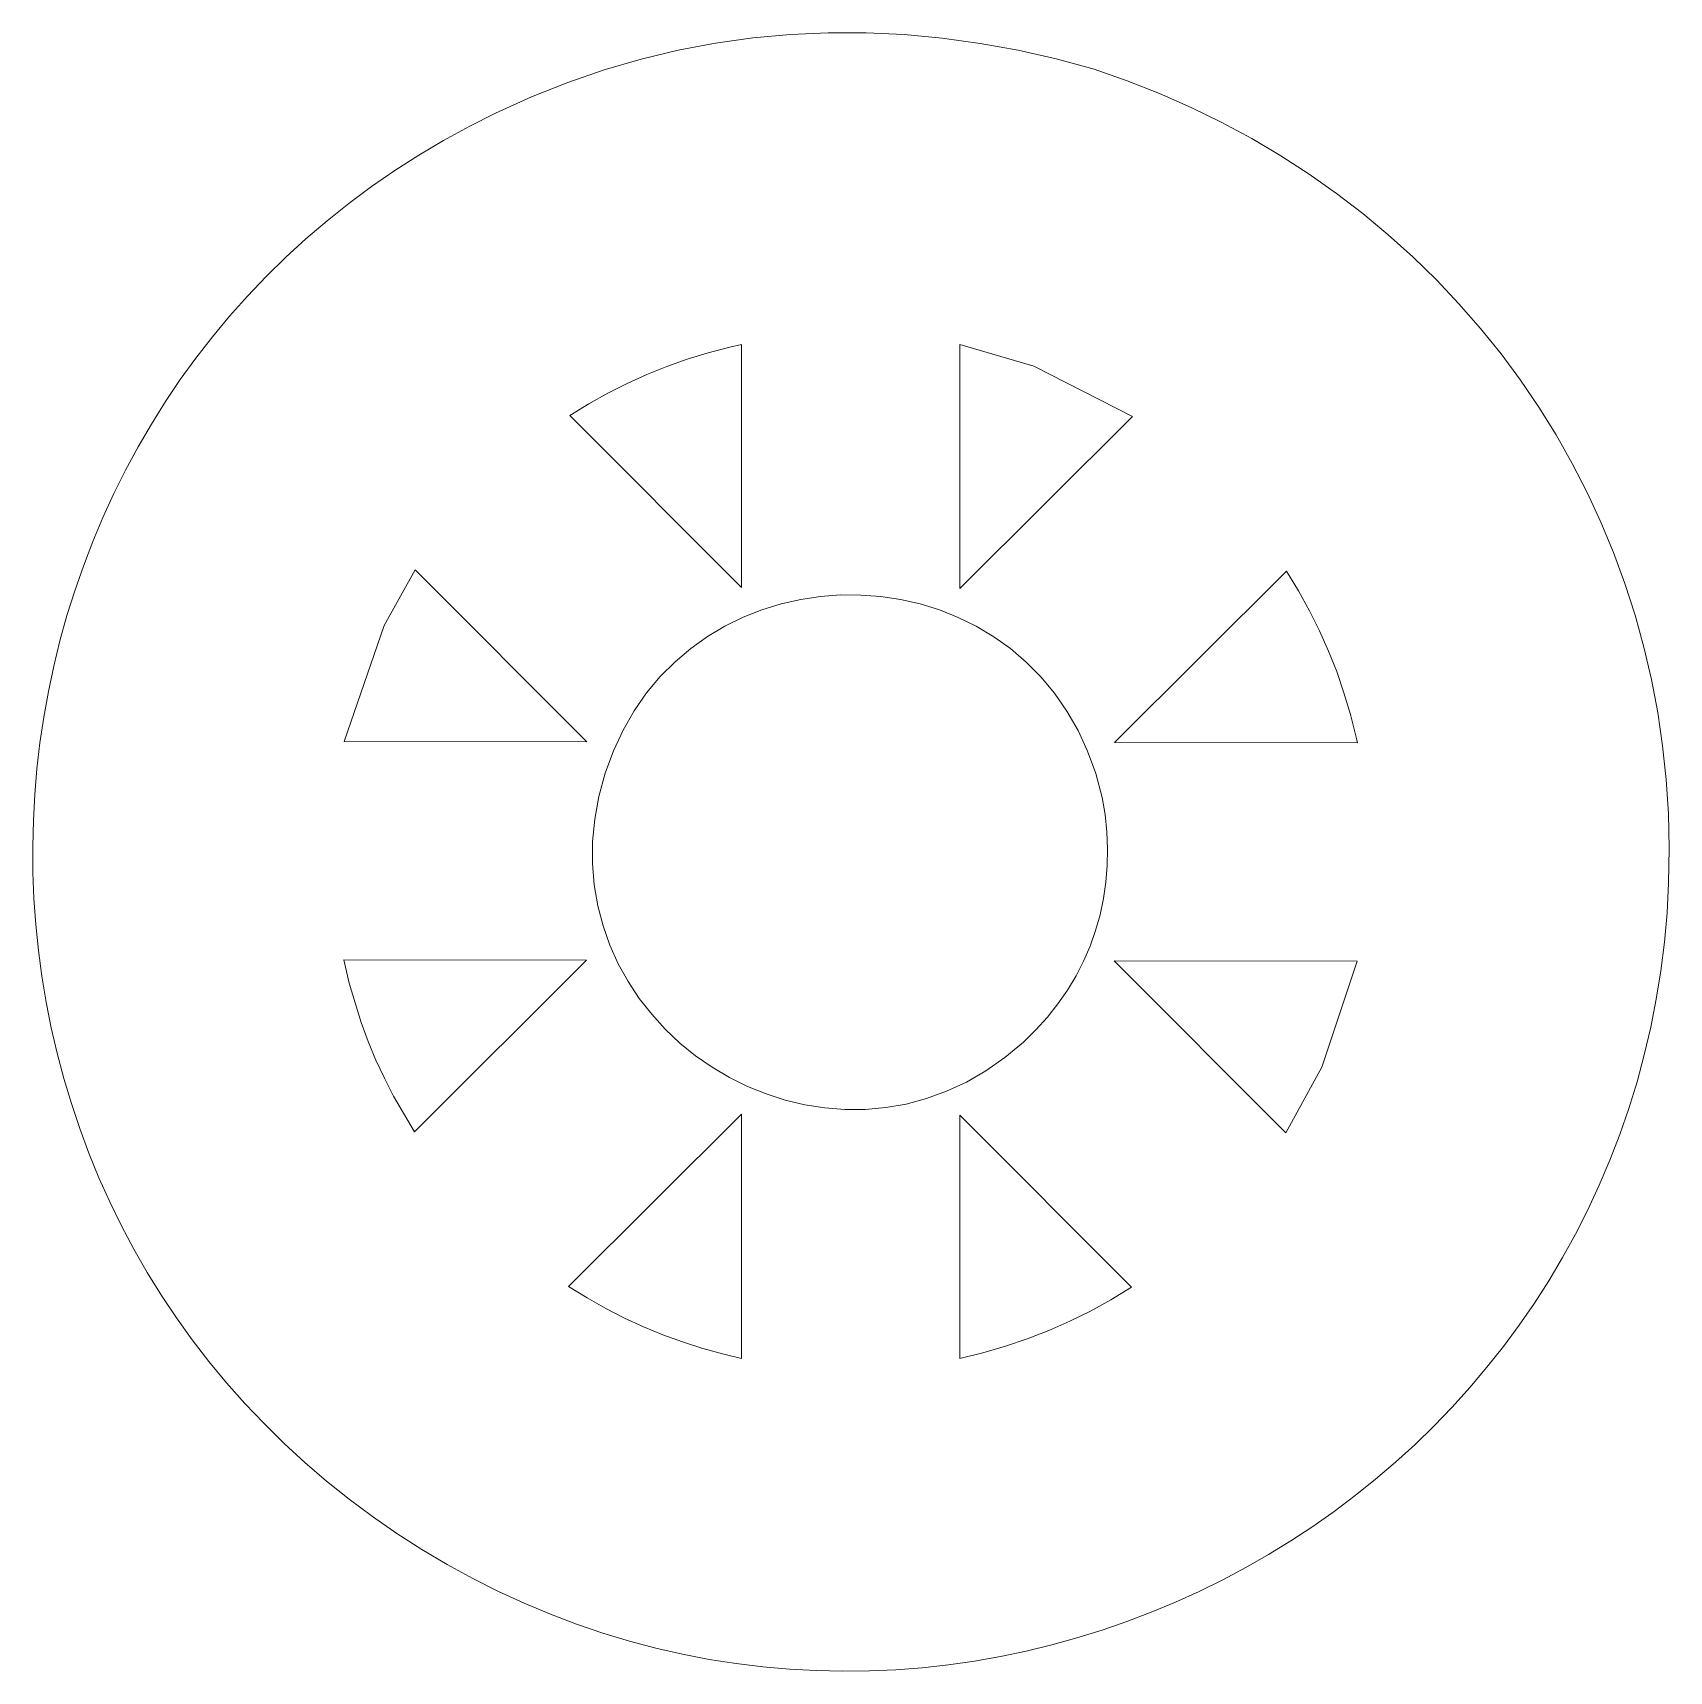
# Model space of a CAD drawing. Header units: centimetres. Extents: x -43.9 to 43.9, y -33.6 to 33.6.
# Drawn here: x 3.604 to 7.276, y -21.625 to -17.95 of the extents above; entities that cross this region are included whole.
import ezdxf

# ---------------------------------------------------------------- set-up
doc = ezdxf.new("R2010")
doc.units = ezdxf.units.CM
doc.header["$MEASUREMENT"] = 0
doc.layers.add('Camada 1', color=7, linetype='Continuous')

msp = doc.modelspace()

# ---------------------------------------------------------------- linework, layer by layer
at = {"layer": 'Camada 1', "color": 3, "lineweight": 9}
for points in [[(5.13583, -17.97364), (5.13583, -17.97364), (5.2199, -17.96181), (5.2199, -17.96181)], [(5.2199, -17.96181), (5.2199, -17.96181), (5.30434, -17.95398), (5.30434, -17.95398)], [(5.30434, -17.95398), (5.30434, -17.95398), (5.38908, -17.95012), (5.38908, -17.95012)], [(5.38908, -17.95012), (5.38908, -17.95012), (5.47407, -17.95021), (5.47407, -17.95021)], [(5.47407, -17.95021), (5.47407, -17.95021), (5.55923, -17.95422), (5.55923, -17.95422)], [(5.55923, -17.95422), (5.55923, -17.95422), (5.64449, -17.9621), (5.64449, -17.9621)], [(5.64449, -17.9621), (5.64449, -17.9621), (5.7298, -17.97383), (5.7298, -17.97383)], [(4.96906, -18.00943), (4.96906, -18.00943), (5.05219, -17.9895), (5.05219, -17.9895)], [(5.05219, -17.9895), (5.05219, -17.9895), (5.13583, -17.97364), (5.13583, -17.97364)], [(5.7298, -17.97383), (5.7298, -17.97383), (5.81509, -17.98939), (5.81509, -17.98939)], [(5.81509, -17.98939), (5.81509, -17.98939), (5.90028, -18.00874), (5.90028, -18.00874)], [(4.80454, -18.0616), (4.80454, -18.0616), (4.88648, -18.03346), (4.88648, -18.03346)], [(4.88648, -18.03346), (4.88648, -18.03346), (4.96906, -18.00943), (4.96906, -18.00943)], [(5.90028, -18.00874), (5.90028, -18.00874), (5.98533, -18.03185), (5.98533, -18.03185)], [(5.98533, -18.03185), (5.98533, -18.03185), (6.05959, -18.05783), (6.05959, -18.05783)], [(4.7233, -18.09391), (4.7233, -18.09391), (4.80454, -18.0616), (4.80454, -18.0616)], [(6.05959, -18.05783), (6.05959, -18.05783), (6.13214, -18.08645), (6.13214, -18.08645)], [(4.64281, -18.1304), (4.64281, -18.1304), (4.7233, -18.09391), (4.7233, -18.09391)], [(6.13214, -18.08645), (6.13214, -18.08645), (6.20296, -18.11766), (6.20296, -18.11766)], [(4.58367, -18.16015), (4.58367, -18.16015), (4.64281, -18.1304), (4.64281, -18.1304)], [(6.20296, -18.11766), (6.20296, -18.11766), (6.27198, -18.15139), (6.27198, -18.15139)], [(6.27198, -18.15139), (6.27198, -18.15139), (6.33915, -18.18758), (6.33915, -18.18758)], [(4.52622, -18.19155), (4.52622, -18.19155), (4.58367, -18.16015), (4.58367, -18.16015)], [(6.33915, -18.18758), (6.33915, -18.18758), (6.40444, -18.22616), (6.40444, -18.22616)], [(4.41643, -18.25913), (4.41643, -18.25913), (4.47047, -18.22456), (4.47047, -18.22456)], [(4.47047, -18.22456), (4.47047, -18.22456), (4.52622, -18.19155), (4.52622, -18.19155)], [(4.3641, -18.29521), (4.3641, -18.29521), (4.41643, -18.25913), (4.41643, -18.25913)], [(6.40444, -18.22616), (6.40444, -18.22616), (6.46777, -18.26707), (6.46777, -18.26707)], [(4.31348, -18.33274), (4.31348, -18.33274), (4.3641, -18.29521), (4.3641, -18.29521)], [(6.46777, -18.26707), (6.46777, -18.26707), (6.52911, -18.31023), (6.52911, -18.31023)], [(4.26457, -18.37168), (4.26457, -18.37168), (4.31348, -18.33274), (4.31348, -18.33274)], [(6.52911, -18.31023), (6.52911, -18.31023), (6.58842, -18.3556), (6.58842, -18.3556)], [(4.21737, -18.41199), (4.21737, -18.41199), (4.26457, -18.37168), (4.26457, -18.37168)], [(6.58842, -18.3556), (6.58842, -18.3556), (6.64563, -18.4031), (6.64563, -18.4031)], [(6.64563, -18.4031), (6.64563, -18.4031), (6.7007, -18.45267), (6.7007, -18.45267)], [(4.1719, -18.45359), (4.1719, -18.45359), (4.21737, -18.41199), (4.21737, -18.41199)], [(4.12815, -18.49645), (4.12815, -18.49645), (4.1719, -18.45359), (4.1719, -18.45359)], [(6.7007, -18.45267), (6.7007, -18.45267), (6.75358, -18.50425), (6.75358, -18.50425)], [(4.08613, -18.54054), (4.08613, -18.54054), (4.12815, -18.49645), (4.12815, -18.49645)], [(6.75358, -18.50425), (6.75358, -18.50425), (6.80422, -18.55775), (6.80422, -18.55775)], [(4.04583, -18.58577), (4.04583, -18.58577), (4.08613, -18.54054), (4.08613, -18.54054)], [(4.00728, -18.63214), (4.00728, -18.63214), (4.04583, -18.58577), (4.04583, -18.58577)], [(6.80422, -18.55775), (6.80422, -18.55775), (6.85257, -18.61314), (6.85257, -18.61314)], [(6.85257, -18.61314), (6.85257, -18.61314), (6.89857, -18.67034), (6.89857, -18.67034)], [(3.97046, -18.67955), (3.97046, -18.67955), (4.00728, -18.63214), (4.00728, -18.63214)], [(3.93539, -18.72798), (3.93539, -18.72798), (3.97046, -18.67955), (3.97046, -18.67955)], [(6.89857, -18.67034), (6.89857, -18.67034), (6.94219, -18.72928), (6.94219, -18.72928)], [(3.90206, -18.77738), (3.90206, -18.77738), (3.93539, -18.72798), (3.93539, -18.72798)], [(6.94219, -18.72928), (6.94219, -18.72928), (6.98336, -18.78991), (6.98336, -18.78991)], [(3.87047, -18.82768), (3.87047, -18.82768), (3.90206, -18.77738), (3.90206, -18.77738)], [(6.98336, -18.78991), (6.98336, -18.78991), (7.02205, -18.85214), (7.02205, -18.85214)], [(3.84064, -18.87886), (3.84064, -18.87886), (3.87047, -18.82768), (3.87047, -18.82768)], [(3.81256, -18.93085), (3.81256, -18.93085), (3.84064, -18.87886), (3.84064, -18.87886)], [(7.02205, -18.85214), (7.02205, -18.85214), (7.0582, -18.91594), (7.0582, -18.91594)], [(7.0582, -18.91594), (7.0582, -18.91594), (7.09177, -18.98122), (7.09177, -18.98122)], [(3.78625, -18.9836), (3.78625, -18.9836), (3.81256, -18.93085), (3.81256, -18.93085)], [(3.76169, -19.03708), (3.76169, -19.03708), (3.78625, -18.9836), (3.78625, -18.9836)], [(7.09177, -18.98122), (7.09177, -18.98122), (7.12269, -19.04792), (7.12269, -19.04792)], [(3.7389, -19.09121), (3.7389, -19.09121), (3.76169, -19.03708), (3.76169, -19.03708)], [(7.12269, -19.04792), (7.12269, -19.04792), (7.15092, -19.11598), (7.15092, -19.11598)], [(3.71787, -19.14598), (3.71787, -19.14598), (3.7389, -19.09121), (3.7389, -19.09121)], [(7.15092, -19.11598), (7.15092, -19.11598), (7.17643, -19.18533), (7.17643, -19.18533)], [(3.69862, -19.20131), (3.69862, -19.20131), (3.71787, -19.14598), (3.71787, -19.14598)], [(3.68115, -19.25716), (3.68115, -19.25716), (3.69862, -19.20131), (3.69862, -19.20131)], [(7.17643, -19.18533), (7.17643, -19.18533), (7.19914, -19.25591), (7.19914, -19.25591)], [(3.66545, -19.31348), (3.66545, -19.31348), (3.68115, -19.25716), (3.68115, -19.25716)], [(7.19914, -19.25591), (7.19914, -19.25591), (7.21902, -19.32766), (7.21902, -19.32766)], [(3.65154, -19.37023), (3.65154, -19.37023), (3.66545, -19.31348), (3.66545, -19.31348)], [(7.21902, -19.32766), (7.21902, -19.32766), (7.23601, -19.40051), (7.23601, -19.40051)], [(3.63941, -19.42734), (3.63941, -19.42734), (3.65154, -19.37023), (3.65154, -19.37023)], [(7.23601, -19.40051), (7.23601, -19.40051), (7.25006, -19.47438), (7.25006, -19.47438)], [(3.62907, -19.48478), (3.62907, -19.48478), (3.63941, -19.42734), (3.63941, -19.42734)], [(3.62053, -19.5425), (3.62053, -19.5425), (3.62907, -19.48478), (3.62907, -19.48478)], [(7.25006, -19.47438), (7.25006, -19.47438), (7.26113, -19.54923), (7.26113, -19.54923)], [(3.61378, -19.60044), (3.61378, -19.60044), (3.62053, -19.5425), (3.62053, -19.5425)], [(7.26113, -19.54923), (7.26113, -19.54923), (7.26916, -19.62499), (7.26916, -19.62499)], [(3.60883, -19.65855), (3.60883, -19.65855), (3.61378, -19.60044), (3.61378, -19.60044)], [(7.26916, -19.62499), (7.26916, -19.62499), (7.27411, -19.70159), (7.27411, -19.70159)], [(3.60569, -19.71679), (3.60569, -19.71679), (3.60883, -19.65855), (3.60883, -19.65855)], [(3.60434, -19.7751), (3.60434, -19.7751), (3.60569, -19.71679), (3.60569, -19.71679)], [(7.27411, -19.70159), (7.27411, -19.70159), (7.27593, -19.77896), (7.27593, -19.77896)], [(3.60482, -19.83344), (3.60482, -19.83344), (3.60434, -19.7751), (3.60434, -19.7751)], [(7.27593, -19.77896), (7.27593, -19.77896), (7.27456, -19.85705), (7.27456, -19.85705)], [(3.6071, -19.89175), (3.6071, -19.89175), (3.60482, -19.83344), (3.60482, -19.83344)], [(7.27456, -19.85705), (7.27456, -19.85705), (7.2709, -19.92356), (7.2709, -19.92356)], [(3.6112, -19.95), (3.6112, -19.95), (3.6071, -19.89175), (3.6071, -19.89175)], [(3.61712, -20.00813), (3.61712, -20.00813), (3.6112, -19.95), (3.6112, -19.95)], [(7.2709, -19.92356), (7.2709, -19.92356), (7.265, -19.98916), (7.265, -19.98916)], [(3.62487, -20.06609), (3.62487, -20.06609), (3.61712, -20.00813), (3.61712, -20.00813)], [(7.265, -19.98916), (7.265, -19.98916), (7.25691, -20.05383), (7.25691, -20.05383)], [(7.25691, -20.05383), (7.25691, -20.05383), (7.24667, -20.11754), (7.24667, -20.11754)], [(3.63445, -20.12381), (3.63445, -20.12381), (3.62487, -20.06609), (3.62487, -20.06609)], [(3.64585, -20.18129), (3.64585, -20.18129), (3.63445, -20.12381), (3.63445, -20.12381)], [(7.24667, -20.11754), (7.24667, -20.11754), (7.23435, -20.18028), (7.23435, -20.18028)], [(3.65908, -20.23843), (3.65908, -20.23843), (3.64585, -20.18129), (3.64585, -20.18129)], [(7.23435, -20.18028), (7.23435, -20.18028), (7.21998, -20.24202), (7.21998, -20.24202)], [(3.67416, -20.29521), (3.67416, -20.29521), (3.65908, -20.23843), (3.65908, -20.23843)], [(7.21998, -20.24202), (7.21998, -20.24202), (7.20359, -20.30273), (7.20359, -20.30273)], [(3.69108, -20.35158), (3.69108, -20.35158), (3.67416, -20.29521), (3.67416, -20.29521)], [(7.20359, -20.30273), (7.20359, -20.30273), (7.18526, -20.36238), (7.18526, -20.36238)], [(3.70984, -20.40747), (3.70984, -20.40747), (3.69108, -20.35158), (3.69108, -20.35158)], [(7.18526, -20.36238), (7.18526, -20.36238), (7.16499, -20.42098), (7.16499, -20.42098)], [(3.73045, -20.46286), (3.73045, -20.46286), (3.70984, -20.40747), (3.70984, -20.40747)], [(7.16499, -20.42098), (7.16499, -20.42098), (7.14287, -20.47847), (7.14287, -20.47847)], [(3.75291, -20.51767), (3.75291, -20.51767), (3.73045, -20.46286), (3.73045, -20.46286)], [(7.14287, -20.47847), (7.14287, -20.47847), (7.11891, -20.53485), (7.11891, -20.53485)], [(3.77723, -20.57187), (3.77723, -20.57187), (3.75291, -20.51767), (3.75291, -20.51767)], [(7.11891, -20.53485), (7.11891, -20.53485), (7.09317, -20.59009), (7.09317, -20.59009)], [(3.80341, -20.62541), (3.80341, -20.62541), (3.77723, -20.57187), (3.77723, -20.57187)], [(7.09317, -20.59009), (7.09317, -20.59009), (7.06571, -20.64416), (7.06571, -20.64416)], [(3.83144, -20.67823), (3.83144, -20.67823), (3.80341, -20.62541), (3.80341, -20.62541)], [(7.06571, -20.64416), (7.06571, -20.64416), (7.03655, -20.69705), (7.03655, -20.69705)], [(3.86134, -20.7303), (3.86134, -20.7303), (3.83144, -20.67823), (3.83144, -20.67823)], [(7.03655, -20.69705), (7.03655, -20.69705), (7.00576, -20.74872), (7.00576, -20.74872)], [(3.89311, -20.78155), (3.89311, -20.78155), (3.86134, -20.7303), (3.86134, -20.7303)], [(7.00576, -20.74872), (7.00576, -20.74872), (6.97335, -20.79916), (6.97335, -20.79916)], [(3.92675, -20.83193), (3.92675, -20.83193), (3.89311, -20.78155), (3.89311, -20.78155)], [(3.96227, -20.88141), (3.96227, -20.88141), (3.92675, -20.83193), (3.92675, -20.83193)], [(6.97335, -20.79916), (6.97335, -20.79916), (6.93939, -20.84834), (6.93939, -20.84834)], [(6.93939, -20.84834), (6.93939, -20.84834), (6.90393, -20.89625), (6.90393, -20.89625)], [(3.99966, -20.92994), (3.99966, -20.92994), (3.96227, -20.88141), (3.96227, -20.88141)], [(6.90393, -20.89625), (6.90393, -20.89625), (6.86699, -20.94285), (6.86699, -20.94285)], [(4.03894, -20.97745), (4.03894, -20.97745), (3.99966, -20.92994), (3.99966, -20.92994)], [(6.86699, -20.94285), (6.86699, -20.94285), (6.82865, -20.98813), (6.82865, -20.98813)], [(4.08011, -21.02391), (4.08011, -21.02391), (4.03894, -20.97745), (4.03894, -20.97745)], [(6.82865, -20.98813), (6.82865, -20.98813), (6.78893, -21.03206), (6.78893, -21.03206)], [(4.12316, -21.06924), (4.12316, -21.06924), (4.08011, -21.02391), (4.08011, -21.02391)], [(6.78893, -21.03206), (6.78893, -21.03206), (6.74787, -21.07461), (6.74787, -21.07461)], [(4.16811, -21.11344), (4.16811, -21.11344), (4.12316, -21.06924), (4.12316, -21.06924)], [(6.74787, -21.07461), (6.74787, -21.07461), (6.70553, -21.11577), (6.70553, -21.11577)], [(4.21496, -21.15642), (4.21496, -21.15642), (4.16811, -21.11344), (4.16811, -21.11344)], [(6.70553, -21.11577), (6.70553, -21.11577), (6.66196, -21.15551), (6.66196, -21.15551)], [(4.2637, -21.19815), (4.2637, -21.19815), (4.21496, -21.15642), (4.21496, -21.15642)], [(6.66196, -21.15551), (6.66196, -21.15551), (6.6172, -21.1938), (6.6172, -21.1938)], [(4.31433, -21.23857), (4.31433, -21.23857), (4.2637, -21.19815), (4.2637, -21.19815)], [(6.6172, -21.1938), (6.6172, -21.1938), (6.57127, -21.23063), (6.57127, -21.23063)], [(6.57127, -21.23063), (6.57127, -21.23063), (6.52426, -21.26598), (6.52426, -21.26598)], [(4.3669, -21.27764), (4.3669, -21.27764), (4.31433, -21.23857), (4.31433, -21.23857)], [(6.52426, -21.26598), (6.52426, -21.26598), (6.47618, -21.29981), (6.47618, -21.29981)], [(4.42135, -21.3153), (4.42135, -21.3153), (4.3669, -21.27764), (4.3669, -21.27764)], [(6.47618, -21.29981), (6.47618, -21.29981), (6.42709, -21.3321), (6.42709, -21.3321)], [(4.47747, -21.35133), (4.47747, -21.35133), (4.42135, -21.3153), (4.42135, -21.3153)], [(6.42709, -21.3321), (6.42709, -21.3321), (6.37703, -21.36284), (6.37703, -21.36284)], [(4.53415, -21.38502), (4.53415, -21.38502), (4.47747, -21.35133), (4.47747, -21.35133)], [(6.37703, -21.36284), (6.37703, -21.36284), (6.32605, -21.392), (6.32605, -21.392)], [(4.59135, -21.41638), (4.59135, -21.41638), (4.53415, -21.38502), (4.53415, -21.38502)], [(4.64904, -21.44545), (4.64904, -21.44545), (4.59135, -21.41638), (4.59135, -21.41638)], [(6.27419, -21.41954), (6.27419, -21.41954), (6.2215, -21.44547), (6.2215, -21.44547)], [(6.32605, -21.392), (6.32605, -21.392), (6.27419, -21.41954), (6.27419, -21.41954)], [(4.70715, -21.47224), (4.70715, -21.47224), (4.64904, -21.44545), (4.64904, -21.44545)], [(6.2215, -21.44547), (6.2215, -21.44547), (6.16802, -21.46975), (6.16802, -21.46975)], [(4.76565, -21.49676), (4.76565, -21.49676), (4.70715, -21.47224), (4.70715, -21.47224)], [(6.1138, -21.49235), (6.1138, -21.49235), (6.05888, -21.51325), (6.05888, -21.51325)], [(6.16802, -21.46975), (6.16802, -21.46975), (6.1138, -21.49235), (6.1138, -21.49235)], [(4.82449, -21.51906), (4.82449, -21.51906), (4.76565, -21.49676), (4.76565, -21.49676)], [(4.88363, -21.53916), (4.88363, -21.53916), (4.82449, -21.51906), (4.82449, -21.51906)], [(6.05888, -21.51325), (6.05888, -21.51325), (6.00331, -21.53243), (6.00331, -21.53243)], [(4.94301, -21.55707), (4.94301, -21.55707), (4.88363, -21.53916), (4.88363, -21.53916)], [(5.00259, -21.57283), (5.00259, -21.57283), (4.94301, -21.55707), (4.94301, -21.55707)], [(5.8904, -21.56553), (5.8904, -21.56553), (5.83314, -21.57942), (5.83314, -21.57942)], [(5.94714, -21.54986), (5.94714, -21.54986), (5.8904, -21.56553), (5.8904, -21.56553)], [(6.00331, -21.53243), (6.00331, -21.53243), (5.94714, -21.54986), (5.94714, -21.54986)], [(5.06234, -21.58644), (5.06234, -21.58644), (5.00259, -21.57283), (5.00259, -21.57283)], [(5.12221, -21.59794), (5.12221, -21.59794), (5.06234, -21.58644), (5.06234, -21.58644)], [(5.18215, -21.60734), (5.18215, -21.60734), (5.12221, -21.59794), (5.12221, -21.59794)], [(5.71727, -21.60172), (5.71727, -21.60172), (5.65874, -21.61009), (5.65874, -21.61009)], [(5.77541, -21.59149), (5.77541, -21.59149), (5.71727, -21.60172), (5.71727, -21.60172)], [(5.83314, -21.57942), (5.83314, -21.57942), (5.77541, -21.59149), (5.77541, -21.59149)], [(5.2421, -21.61468), (5.2421, -21.61468), (5.18215, -21.60734), (5.18215, -21.60734)], [(5.30204, -21.61998), (5.30204, -21.61998), (5.2421, -21.61468), (5.2421, -21.61468)], [(5.36193, -21.62325), (5.36193, -21.62325), (5.30204, -21.61998), (5.30204, -21.61998)], [(5.42169, -21.62452), (5.42169, -21.62452), (5.36193, -21.62325), (5.36193, -21.62325)], [(5.48129, -21.62382), (5.48129, -21.62382), (5.42169, -21.62452), (5.42169, -21.62452)], [(5.5407, -21.62117), (5.5407, -21.62117), (5.48129, -21.62382), (5.48129, -21.62382)], [(5.59987, -21.61658), (5.59987, -21.61658), (5.5407, -21.62117), (5.5407, -21.62117)], [(5.65874, -21.61009), (5.65874, -21.61009), (5.59987, -21.61658), (5.59987, -21.61658)]]:
    msp.add_open_spline(points, degree=3, dxfattribs=at)
at = {"layer": 'Camada 1', "lineweight": 9}
for points in [[(5.11982, -18.66796), (5.11982, -18.66796), (5.16825, -18.65519), (5.16825, -18.65519)], [(5.16825, -18.65519), (5.16825, -18.65519), (5.19425, -18.6493), (5.19425, -18.6493)], [(5.19425, -18.6493), (5.19425, -18.6493), (5.19425, -19.19433), (5.19425, -19.19433)], [(5.684, -19.19653), (5.684, -19.19653), (5.684, -18.6493), (5.684, -18.6493)], [(5.684, -18.6493), (5.684, -18.6493), (5.84998, -18.69813), (5.84998, -18.69813)], [(4.98216, -18.71665), (4.98216, -18.71665), (5.02696, -18.69861), (5.02696, -18.69861)], [(5.02696, -18.69861), (5.02696, -18.69861), (5.07278, -18.6824), (5.07278, -18.6824)], [(5.07278, -18.6824), (5.07278, -18.6824), (5.11982, -18.66796), (5.11982, -18.66796)], [(5.84998, -18.69813), (5.84998, -18.69813), (6.07165, -18.8104), (6.07165, -18.8104)], [(4.8948, -18.75854), (4.8948, -18.75854), (4.93817, -18.73659), (4.93817, -18.73659)], [(4.93817, -18.73659), (4.93817, -18.73659), (4.98216, -18.71665), (4.98216, -18.71665)], [(4.85187, -18.78255), (4.85187, -18.78255), (4.8948, -18.75854), (4.8948, -18.75854)], [(4.80916, -18.80872), (4.80916, -18.80872), (4.85187, -18.78255), (4.85187, -18.78255)], [(5.19425, -19.19433), (5.19425, -19.19433), (4.80916, -18.80872), (4.80916, -18.80872)], [(6.07165, -18.8104), (6.07165, -18.8104), (5.684, -19.19653), (5.684, -19.19653)], [(4.39262, -19.279), (4.39262, -19.279), (4.46264, -19.15481), (4.46264, -19.15481)], [(4.46264, -19.15481), (4.46264, -19.15481), (4.84774, -19.5404), (4.84774, -19.5404)], [(6.03117, -19.54196), (6.03117, -19.54196), (6.4173, -19.15735), (6.4173, -19.15735)], [(6.4173, -19.15735), (6.4173, -19.15735), (6.44441, -19.20193), (6.44441, -19.20193)], [(5.37187, -19.21426), (5.37187, -19.21426), (5.32731, -19.22089), (5.32731, -19.22089)], [(5.4168, -19.21095), (5.4168, -19.21095), (5.37187, -19.21426), (5.37187, -19.21426)], [(5.46183, -19.21099), (5.46183, -19.21099), (5.4168, -19.21095), (5.4168, -19.21095)], [(5.50674, -19.21436), (5.50674, -19.21436), (5.46183, -19.21099), (5.46183, -19.21099)], [(5.55129, -19.22106), (5.55129, -19.22106), (5.50674, -19.21436), (5.50674, -19.21436)], [(6.44441, -19.20193), (6.44441, -19.20193), (6.4691, -19.24647), (6.4691, -19.24647)], [(5.24021, -19.24417), (5.24021, -19.24417), (5.19815, -19.2608), (5.19815, -19.2608)], [(5.28334, -19.23086), (5.28334, -19.23086), (5.24021, -19.24417), (5.24021, -19.24417)], [(5.32731, -19.22089), (5.32731, -19.22089), (5.28334, -19.23086), (5.28334, -19.23086)], [(5.59525, -19.2311), (5.59525, -19.2311), (5.55129, -19.22106), (5.55129, -19.22106)], [(5.63836, -19.24446), (5.63836, -19.24446), (5.59525, -19.2311), (5.59525, -19.2311)], [(5.68041, -19.26117), (5.68041, -19.26117), (5.63836, -19.24446), (5.63836, -19.24446)], [(6.4691, -19.24647), (6.4691, -19.24647), (6.49152, -19.29125), (6.49152, -19.29125)], [(4.30269, -19.53969), (4.30269, -19.53969), (4.39262, -19.279), (4.39262, -19.279)], [(5.15739, -19.28077), (5.15739, -19.28077), (5.11818, -19.30408), (5.11818, -19.30408)], [(5.19815, -19.2608), (5.19815, -19.2608), (5.15739, -19.28077), (5.15739, -19.28077)], [(5.72114, -19.28121), (5.72114, -19.28121), (5.68041, -19.26117), (5.68041, -19.26117)], [(5.76033, -19.30458), (5.76033, -19.30458), (5.72114, -19.28121), (5.72114, -19.28121)], [(5.11818, -19.30408), (5.11818, -19.30408), (5.08075, -19.33073), (5.08075, -19.33073)], [(5.7977, -19.33129), (5.7977, -19.33129), (5.76033, -19.30458), (5.76033, -19.30458)], [(6.49152, -19.29125), (6.49152, -19.29125), (6.51176, -19.33659), (6.51176, -19.33659)], [(5.04535, -19.3607), (5.04535, -19.3607), (5.01222, -19.39401), (5.01222, -19.39401)], [(5.08075, -19.33073), (5.08075, -19.33073), (5.04535, -19.3607), (5.04535, -19.3607)], [(5.83307, -19.36132), (5.83307, -19.36132), (5.7977, -19.33129), (5.7977, -19.33129)], [(5.86616, -19.39469), (5.86616, -19.39469), (5.83307, -19.36132), (5.83307, -19.36132)], [(6.51176, -19.33659), (6.51176, -19.33659), (6.52995, -19.38279), (6.52995, -19.38279)], [(5.01222, -19.39401), (5.01222, -19.39401), (4.98158, -19.43066), (4.98158, -19.43066)], [(5.89675, -19.43139), (5.89675, -19.43139), (5.86616, -19.39469), (5.86616, -19.39469)], [(6.52995, -19.38279), (6.52995, -19.38279), (6.5462, -19.43016), (6.5462, -19.43016)], [(4.98158, -19.43066), (4.98158, -19.43066), (4.95368, -19.47065), (4.95368, -19.47065)], [(5.92459, -19.47143), (5.92459, -19.47143), (5.89675, -19.43139), (5.89675, -19.43139)], [(6.5462, -19.43016), (6.5462, -19.43016), (6.56064, -19.47901), (6.56064, -19.47901)], [(4.95368, -19.47065), (4.95368, -19.47065), (4.92877, -19.51396), (4.92877, -19.51396)], [(5.94946, -19.5148), (5.94946, -19.5148), (5.92459, -19.47143), (5.92459, -19.47143)], [(6.56064, -19.47901), (6.56064, -19.47901), (6.57336, -19.52965), (6.57336, -19.52965)], [(4.84774, -19.5404), (4.84774, -19.5404), (4.30269, -19.53969), (4.30269, -19.53969)], [(4.92877, -19.51396), (4.92877, -19.51396), (4.90706, -19.56062), (4.90706, -19.56062)], [(5.97111, -19.5615), (5.97111, -19.5615), (5.94946, -19.5148), (5.94946, -19.5148)], [(6.57621, -19.54268), (6.57621, -19.54268), (6.03117, -19.54196), (6.03117, -19.54196)], [(6.57336, -19.52965), (6.57336, -19.52965), (6.57621, -19.54268), (6.57621, -19.54268)], [(4.90706, -19.56062), (4.90706, -19.56062), (4.88881, -19.61061), (4.88881, -19.61061)], [(5.98929, -19.61153), (5.98929, -19.61153), (5.97111, -19.5615), (5.97111, -19.5615)], [(4.88881, -19.61061), (4.88881, -19.61061), (4.87461, -19.66265), (4.87461, -19.66265)], [(6.00378, -19.6649), (6.00378, -19.6649), (5.98929, -19.61153), (5.98929, -19.61153)], [(4.87461, -19.66265), (4.87461, -19.66265), (4.86524, -19.71386), (4.86524, -19.71386)], [(6.01011, -19.70355), (6.01011, -19.70355), (6.00378, -19.6649), (6.00378, -19.6649)], [(4.86524, -19.71386), (4.86524, -19.71386), (4.86052, -19.7641), (4.86052, -19.7641)], [(6.01407, -19.74197), (6.01407, -19.74197), (6.01011, -19.70355), (6.01011, -19.70355)], [(4.86052, -19.7641), (4.86052, -19.7641), (4.86022, -19.81325), (4.86022, -19.81325)], [(6.01569, -19.78009), (6.01569, -19.78009), (6.01407, -19.74197), (6.01407, -19.74197)], [(6.01496, -19.81783), (6.01496, -19.81783), (6.01569, -19.78009), (6.01569, -19.78009)], [(4.86022, -19.81325), (4.86022, -19.81325), (4.86415, -19.86117), (4.86415, -19.86117)], [(6.0119, -19.85511), (6.0119, -19.85511), (6.01496, -19.81783), (6.01496, -19.81783)], [(4.86415, -19.86117), (4.86415, -19.86117), (4.87211, -19.90773), (4.87211, -19.90773)], [(6.00651, -19.89186), (6.00651, -19.89186), (6.0119, -19.85511), (6.0119, -19.85511)], [(4.87211, -19.90773), (4.87211, -19.90773), (4.88388, -19.9528), (4.88388, -19.9528)], [(5.99883, -19.92801), (5.99883, -19.92801), (6.00651, -19.89186), (6.00651, -19.89186)], [(5.98882, -19.96347), (5.98882, -19.96347), (5.99883, -19.92801), (5.99883, -19.92801)], [(4.88388, -19.9528), (4.88388, -19.9528), (4.89928, -19.99626), (4.89928, -19.99626)], [(5.97652, -19.99817), (5.97652, -19.99817), (5.98882, -19.96347), (5.98882, -19.96347)], [(4.89928, -19.99626), (4.89928, -19.99626), (4.91809, -20.03795), (4.91809, -20.03795)], [(5.96194, -20.03204), (5.96194, -20.03204), (5.97652, -19.99817), (5.97652, -19.99817)], [(4.31433, -20.08122), (4.31433, -20.08122), (4.30204, -20.02942), (4.30204, -20.02942)], [(4.30204, -20.02942), (4.30204, -20.02942), (4.84708, -20.03015), (4.84708, -20.03015)], [(4.84708, -20.03015), (4.84708, -20.03015), (4.46096, -20.41476), (4.46096, -20.41476)], [(4.91809, -20.03795), (4.91809, -20.03795), (4.94012, -20.07778), (4.94012, -20.07778)], [(5.94507, -20.065), (5.94507, -20.065), (5.96194, -20.03204), (5.96194, -20.03204)], [(6.41562, -20.4173), (6.41562, -20.4173), (6.03053, -20.03171), (6.03053, -20.03171)], [(6.03053, -20.03171), (6.03053, -20.03171), (6.57557, -20.03242), (6.57557, -20.03242)], [(6.57557, -20.03242), (6.57557, -20.03242), (6.49675, -20.26954), (6.49675, -20.26954)], [(4.34148, -20.16997), (4.34148, -20.16997), (4.31433, -20.08122), (4.31433, -20.08122)], [(4.94012, -20.07778), (4.94012, -20.07778), (4.96514, -20.11559), (4.96514, -20.11559)], [(5.90455, -20.1279), (5.90455, -20.1279), (5.92594, -20.09698), (5.92594, -20.09698)], [(5.92594, -20.09698), (5.92594, -20.09698), (5.94507, -20.065), (5.94507, -20.065)], [(4.96514, -20.11559), (4.96514, -20.11559), (4.99299, -20.15127), (4.99299, -20.15127)], [(5.88091, -20.15767), (5.88091, -20.15767), (5.90455, -20.1279), (5.90455, -20.1279)], [(4.35716, -20.21239), (4.35716, -20.21239), (4.34148, -20.16997), (4.34148, -20.16997)], [(4.99299, -20.15127), (4.99299, -20.15127), (5.02344, -20.18466), (5.02344, -20.18466)], [(5.85503, -20.18624), (5.85503, -20.18624), (5.88091, -20.15767), (5.88091, -20.15767)], [(5.02344, -20.18466), (5.02344, -20.18466), (5.05629, -20.21566), (5.05629, -20.21566)], [(5.82692, -20.21352), (5.82692, -20.21352), (5.85503, -20.18624), (5.85503, -20.18624)], [(4.37438, -20.25382), (4.37438, -20.25382), (4.35716, -20.21239), (4.35716, -20.21239)], [(5.05629, -20.21566), (5.05629, -20.21566), (5.09133, -20.24411), (5.09133, -20.24411)], [(5.09133, -20.24411), (5.09133, -20.24411), (5.12838, -20.26991), (5.12838, -20.26991)], [(5.78554, -20.24813), (5.78554, -20.24813), (5.82692, -20.21352), (5.82692, -20.21352)], [(4.39327, -20.29453), (4.39327, -20.29453), (4.37438, -20.25382), (4.37438, -20.25382)], [(5.12838, -20.26991), (5.12838, -20.26991), (5.16722, -20.2929), (5.16722, -20.2929)], [(5.69923, -20.30324), (5.69923, -20.30324), (5.7429, -20.278), (5.7429, -20.278)], [(5.7429, -20.278), (5.7429, -20.278), (5.78554, -20.24813), (5.78554, -20.24813)], [(6.49675, -20.26954), (6.49675, -20.26954), (6.41562, -20.4173), (6.41562, -20.4173)], [(4.41392, -20.33476), (4.41392, -20.33476), (4.39327, -20.29453), (4.39327, -20.29453)], [(5.16722, -20.2929), (5.16722, -20.2929), (5.20764, -20.31298), (5.20764, -20.31298)], [(5.20764, -20.31298), (5.20764, -20.31298), (5.24946, -20.32999), (5.24946, -20.32999)], [(5.6547, -20.32398), (5.6547, -20.32398), (5.69923, -20.30324), (5.69923, -20.30324)], [(4.46096, -20.41476), (4.46096, -20.41476), (4.41392, -20.33476), (4.41392, -20.33476)], [(5.24946, -20.32999), (5.24946, -20.32999), (5.29245, -20.34382), (5.29245, -20.34382)], [(5.29245, -20.34382), (5.29245, -20.34382), (5.33642, -20.35433), (5.33642, -20.35433)], [(5.33642, -20.35433), (5.33642, -20.35433), (5.38118, -20.36138), (5.38118, -20.36138)], [(5.5181, -20.36056), (5.5181, -20.36056), (5.56394, -20.35252), (5.56394, -20.35252)], [(5.56394, -20.35252), (5.56394, -20.35252), (5.60954, -20.34037), (5.60954, -20.34037)], [(5.60954, -20.34037), (5.60954, -20.34037), (5.6547, -20.32398), (5.6547, -20.32398)], [(4.8066, -20.7617), (4.8066, -20.7617), (5.19425, -20.37558), (5.19425, -20.37558)], [(5.19425, -20.37558), (5.19425, -20.37558), (5.19425, -20.92282), (5.19425, -20.92282)], [(5.38118, -20.36138), (5.38118, -20.36138), (5.42652, -20.36487), (5.42652, -20.36487)], [(5.42652, -20.36487), (5.42652, -20.36487), (5.47223, -20.36463), (5.47223, -20.36463)], [(5.47223, -20.36463), (5.47223, -20.36463), (5.5181, -20.36056), (5.5181, -20.36056)], [(5.684, -20.37777), (5.684, -20.37777), (6.06909, -20.76338), (6.06909, -20.76338)], [(5.684, -20.92282), (5.684, -20.92282), (5.684, -20.37777), (5.684, -20.37777)], [(4.84825, -20.78737), (4.84825, -20.78737), (4.8066, -20.7617), (4.8066, -20.7617)], [(4.88995, -20.81093), (4.88995, -20.81093), (4.84825, -20.78737), (4.84825, -20.78737)], [(6.02346, -20.79126), (6.02346, -20.79126), (5.9775, -20.8167), (5.9775, -20.8167)], [(6.06909, -20.76338), (6.06909, -20.76338), (6.02346, -20.79126), (6.02346, -20.79126)], [(4.93195, -20.83249), (4.93195, -20.83249), (4.88995, -20.81093), (4.88995, -20.81093)], [(4.97451, -20.85215), (4.97451, -20.85215), (4.93195, -20.83249), (4.93195, -20.83249)], [(5.9775, -20.8167), (5.9775, -20.8167), (5.93102, -20.83981), (5.93102, -20.83981)], [(5.01785, -20.87), (5.01785, -20.87), (4.97451, -20.85215), (4.97451, -20.85215)], [(5.06222, -20.88614), (5.06222, -20.88614), (5.01785, -20.87), (5.01785, -20.87)], [(5.88382, -20.86064), (5.88382, -20.86064), (5.83571, -20.87927), (5.83571, -20.87927)], [(5.93102, -20.83981), (5.93102, -20.83981), (5.88382, -20.86064), (5.88382, -20.86064)], [(5.10788, -20.90067), (5.10788, -20.90067), (5.06222, -20.88614), (5.06222, -20.88614)], [(5.15506, -20.9137), (5.15506, -20.9137), (5.10788, -20.90067), (5.10788, -20.90067)], [(5.78651, -20.8958), (5.78651, -20.8958), (5.736, -20.91028), (5.736, -20.91028)], [(5.83571, -20.87927), (5.83571, -20.87927), (5.78651, -20.8958), (5.78651, -20.8958)], [(5.19425, -20.92282), (5.19425, -20.92282), (5.15506, -20.9137), (5.15506, -20.9137)], [(5.736, -20.91028), (5.736, -20.91028), (5.684, -20.92282), (5.684, -20.92282)]]:
    msp.add_open_spline(points, degree=3, dxfattribs=at)

doc.saveas('drawing.dxf')
